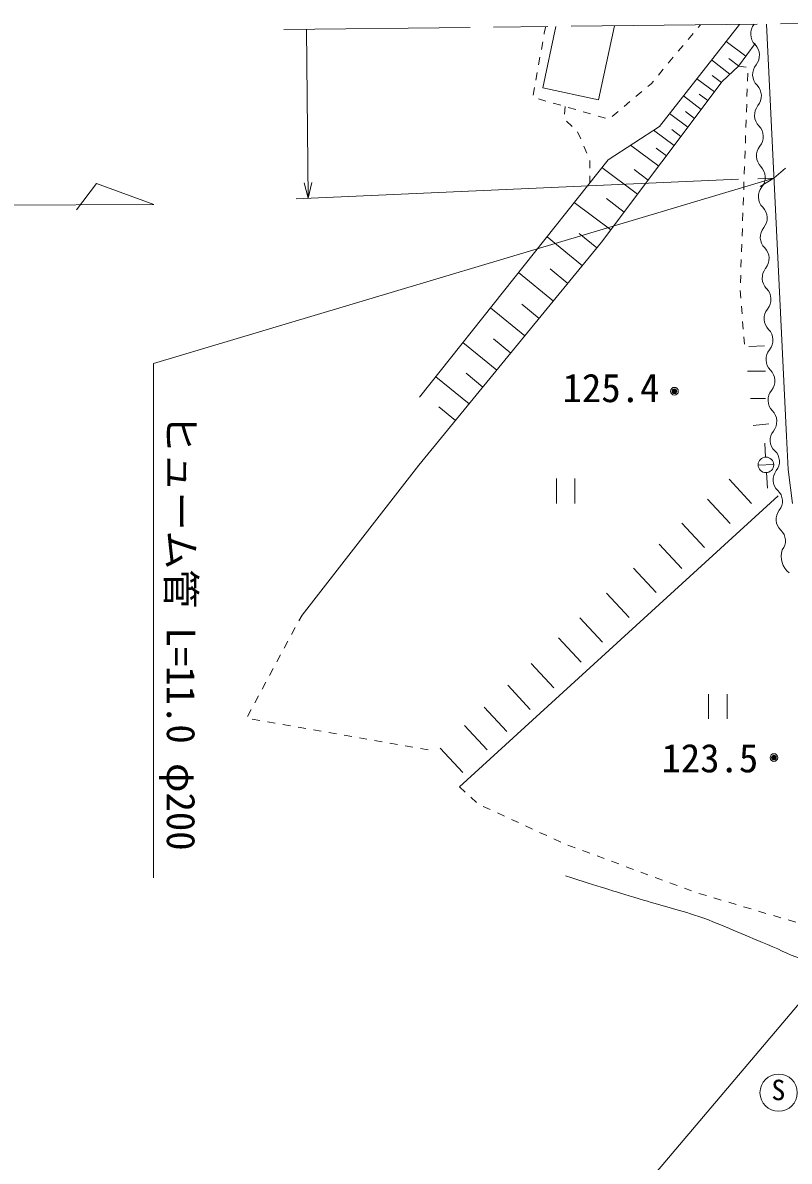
# Model space of a CAD drawing. Units: millimetres, scale not verified. Extents: x 40000 to 680000, y 20000 to 380000.
# Drawn here: x 188757 to 238148, y 270030 to 343342 of the extents above; entities that cross this region are included whole.
import ezdxf
from ezdxf.enums import TextEntityAlignment as Align

# ---------------------------------------------------------------- set-up
doc = ezdxf.new("R2010")
doc.units = ezdxf.units.MM
doc.header["$LTSCALE"] = 1000
doc.header["$PDMODE"] = 32
doc.header["$PDSIZE"] = 500
doc.linetypes.add('CHAIN', pattern=[18.5, 12, -1.5, 3.5, -1.5])
for name, color, linetype, lineweight in [('M-BGD', 7, 'Continuous', 13), ('M-BMK', 2, 'CHAIN', 13), ('M-BMK-SRVR', 3, 'Continuous', 13), ('M-STR-HTXT', 7, 'Continuous', 13)]:
    doc.layers.add(name, color=color, linetype=linetype, lineweight=lineweight)
doc.styles.add('ＭＳ ゴシック', font='')
doc.styles.get('ＭＳ ゴシック').set_extended_font_data('MS Gothic')

msp = doc.modelspace()

# ---------------------------------------------------------------- linework, layer by layer
at = {"layer": 'M-BGD'}
for p, q in [((222269, 339142), (223114, 343107)), ((226884, 343148), (225867, 338375)), ((234942, 343235), (229783, 336668)), ((232289, 343032), (232437, 343208)), ((236673, 343254), (237960, 316717)), ((222358, 342685), (222346, 342611)), ((222454, 343099), (222358, 342685)), ((231645, 342268), (231967, 342650)), ((222259, 342119), (222173, 341626)), ((231000, 341503), (231322, 341885)), ((235348, 341200), (234081, 342139)), ((234871, 340558), (235943, 342003)), ((222086, 341134), (222000, 340641)), ((230356, 340738), (230678, 341120)), ((234309, 340022), (233145, 340947)), ((234878, 340567), (234245, 341036)), ((229712, 339973), (230034, 340356)), ((233830, 339564), (234871, 340558)), ((234871, 340558), (235366, 340481)), ((221914, 340149), (221827, 339656)), ((226054, 329205), (233830, 339564)), ((229240, 339413), (229390, 339591)), ((233325, 338893), (232197, 339740)), ((233776, 339493), (233175, 339944)), ((235478, 340089), (235460, 339589)), ((221741, 339164), (221654, 338671)), ((225867, 338375), (222269, 339142)), ((228269, 338598), (228652, 338920)), ((229035, 339241), (229240, 339413)), ((232902, 338328), (232337, 338752)), ((235443, 339089), (235425, 338590)), ((221985, 338440), (222465, 338302)), ((222946, 338164), (223427, 338026)), ((227503, 337955), (227886, 338277)), ((232478, 337764), (231325, 338630)), ((235407, 338090), (235390, 337590)), ((223711, 337944), (223668, 337446)), ((223907, 337888), (224388, 337750)), ((224868, 337612), (225349, 337474)), ((225829, 337336), (226310, 337198)), ((226737, 337312), (227120, 337634)), ((231612, 336610), (230433, 337495)), ((232045, 337187), (231468, 337620)), ((223798, 337014), (224161, 336671)), ((229783, 336668), (226476, 334523)), ((235372, 337091), (235355, 336591)), ((224510, 336317), (224711, 335859)), ((230727, 335431), (229406, 336423)), ((231170, 336021), (230580, 336463)), ((235337, 336091), (235319, 335591)), ((224913, 335402), (225114, 334944)), ((229736, 334110), (227929, 335466)), ((230231, 334771), (229571, 335266)), ((235302, 335092), (235284, 334592)), ((226476, 334523), (214327, 319230)), ((225291, 334481), (225294, 333981)), ((228380, 332304), (226082, 334028)), ((229058, 333207), (228154, 333885)), ((235267, 334092), (235249, 333593)), ((237154, 333331), (237912, 333984)), ((225297, 333481), (225300, 333043)), ((235231, 333093), (235214, 332593)), ((226655, 330006), (224295, 331778)), ((227518, 331155), (226369, 332017)), ((235196, 332094), (235179, 331594)), ((235161, 331094), (235143, 330595)), ((235126, 330095), (235108, 329595)), ((214278, 314853), (226054, 329205)), ((224817, 327698), (222539, 329567)), ((225753, 328839), (224612, 329775)), ((235090, 329095), (235073, 328596)), ((235055, 328096), (235038, 327596)), ((222948, 325419), (220705, 327259)), ((223882, 326558), (222743, 327493)), ((235020, 327097), (235002, 326597)), ((234989, 326097), (235027, 325599)), ((221108, 323177), (218900, 324988)), ((222028, 324298), (220906, 325218)), ((235066, 325100), (235105, 324602)), ((235144, 324104), (235183, 323605)), ((219297, 320970), (217124, 322752)), ((220202, 322073), (219099, 322979)), ((235222, 323107), (235259, 322642)), ((235543, 322490), (236556, 322533)), ((217514, 318797), (215376, 320551)), ((218405, 319883), (217319, 320775)), ((235468, 320907), (236620, 320907)), ((235659, 319153), (236628, 319137)), ((216637, 317728), (215568, 318605)), ((235821, 317408), (236838, 317505)), ((237960, 316717), (238081, 314585)), ((236623, 315372), (236579, 316277)), ((206754, 305203), (214278, 314853)), ((237144, 314897), (236145, 314847)), ((238081, 314585), (238347, 312379)), ((223142, 313995), (223142, 312395)), ((224342, 312395), (224342, 313995)), ((234271, 313951), (235725, 312388)), ((236686, 314374), (236737, 313363)), ((237437, 312868), (216897, 294142)), ((232881, 312658), (234335, 311095)), ((231230, 311123), (232684, 309560)), ((229765, 309759), (231219, 308196)), ((228109, 308219), (229563, 306656)), ((226377, 306608), (227831, 305045)), ((206556, 304835), (206754, 305203)), ((224664, 305014), (226118, 303451)), ((206081, 303955), (206318, 304395)), ((205607, 303074), (205844, 303515)), ((223284, 303730), (224737, 302167)), ((205132, 302194), (205369, 302634)), ((221519, 302088), (222972, 300525)), ((204657, 301314), (204895, 301754)), ((204183, 300434), (204420, 300874)), ((220009, 300684), (221463, 299121)), ((203708, 299554), (203946, 299994)), ((232955, 300111), (232955, 298511)), ((234155, 298511), (234155, 300111)), ((218486, 299267), (219940, 297704)), ((203234, 298673), (203471, 299114)), ((204043, 298417), (203550, 298502)), ((205028, 298245), (204535, 298331)), ((206013, 298074), (205521, 298160)), ((206998, 297903), (206506, 297988)), ((207984, 297731), (207491, 297817)), ((217221, 298091), (218675, 296528)), ((208969, 297560), (208476, 297646)), ((209954, 297389), (209461, 297474)), ((210939, 297217), (210447, 297303)), ((211924, 297046), (211432, 297131)), ((212910, 296874), (212417, 296960)), ((213895, 296703), (213402, 296789)), ((214880, 296532), (214387, 296617)), ((215653, 296632), (217107, 295069)), ((216897, 294142), (217266, 293804)), ((217634, 293466), (218002, 293128)), ((218430, 292879), (218884, 292670)), ((219339, 292461), (219793, 292252)), ((220247, 292042), (220701, 291833)), ((221155, 291624), (221609, 291415)), ((222064, 291206), (222518, 290997)), ((222972, 290788), (223426, 290578)), ((223888, 290388), (224357, 290214)), ((224826, 290040), (225294, 289867)), ((225763, 289693), (226232, 289519)), ((226701, 289345), (227170, 289172)), ((227639, 288998), (228107, 288824)), ((228576, 288650), (229045, 288476)), ((229514, 288303), (229983, 288129)), ((230452, 287955), (230920, 287781)), ((231389, 287607), (231858, 287434)), ((232332, 287277), (232812, 287134)), ((233291, 286991), (233770, 286848)), ((234249, 286706), (234728, 286563)), ((235208, 286420), (235687, 286278)), ((236166, 286135), (236645, 285992)), ((237124, 285849), (237604, 285707)), ((238083, 285564), (238562, 285421))]:
    msp.add_line(p, q, dxfattribs=at)
for centre, radius in [((230750, 319614), 150), ((230750, 319614), 120), ((230750, 319614), 90), ((230750, 319614), 60), ((230750, 319614), 30), ((230750, 319614), 20), ((236645, 314872), 500), ((237160, 296025), 150), ((237160, 296025), 120), ((237160, 296025), 90), ((237160, 296025), 60), ((237160, 296025), 30), ((237160, 296025), 20), ((237462, 274443), 1200)]:
    msp.add_circle(centre, radius, dxfattribs=at)
for centre, radius, start, end in [((236649, 342625), 985, 140.95884, 224.45347), ((235243, 341246), 985, 320.95884, 44.45347), ((236773, 340006), 985, 140.95884, 224.45347), ((235367, 338627), 985, 320.95884, 44.45347), ((236897, 337386), 985, 140.95884, 224.45347), ((235491, 336007), 985, 320.95884, 44.45347), ((237020, 334767), 985, 140.95884, 224.45347), ((235615, 333388), 985, 320.95884, 44.45347), ((237144, 332148), 985, 140.95884, 224.45347), ((235739, 330768), 985, 320.95884, 44.45347), ((237268, 329528), 985, 140.95884, 224.45347), ((235862, 328149), 985, 320.95884, 44.45347), ((237392, 326909), 985, 140.95884, 224.45347), ((235986, 325530), 985, 320.95884, 44.45347), ((237516, 324289), 985, 140.95884, 224.45347), ((236110, 322910), 985, 320.95884, 44.45347), ((237639, 321670), 985, 140.95884, 224.45347), ((236234, 320291), 985, 320.95884, 44.45347), ((237763, 319050), 985, 140.95884, 224.45347), ((236358, 317671), 985, 320.95884, 44.45347), ((237862, 316465), 943, 141.60406, 226.99567), ((236575, 315086), 943, 321.60406, 46.99567), ((238053, 313914), 943, 141.60406, 226.99567), ((236767, 312534), 943, 321.60406, 46.99567), ((238245, 311363), 943, 141.60406, 226.99567), ((236959, 309983), 943, 321.60406, 46.99567), ((238957, 308967), 1331, 161.14291, 232.52852)]:
    msp.add_arc(centre, radius, start, end, dxfattribs=at)
msp.add_open_spline([(223733, 288403), (226034, 287679), (226620, 287493), (228476, 286931), (229975, 286477), (230837, 286290), (232320, 285786), (234084, 285187), (235004, 284672), (236736, 283987), (237723, 283596), (238230, 283214), (239271, 283005), (240593, 282741), (241358, 282698), (242706, 282678), (243656, 282665), (244212, 282596), (245134, 282827), (245947, 283030), (246351, 283328), (247057, 283780), (247821, 284269), (248109, 284741), (248882, 285218), (249618, 285671), (250037, 286127), (250901, 286122), (251881, 286116), (252366, 285609), (253163, 285040), (253963, 284468), (254287, 283993), (255053, 283376), (257151, 281684), (258272, 280638), (260576, 279238), (262226, 278236), (263239, 277825), (264992, 277015), (266121, 276493), (266716, 276007), (267948, 275828), (268812, 275703), (269211, 275705), (270182, 275812)], degree=3, knots=[0, 0, 0, 0, 1, 1, 1, 2, 2, 2, 3, 3, 3, 4, 4, 4, 5, 5, 5, 6, 6, 6, 7, 7, 7, 8, 8, 8, 9, 9, 9, 10, 10, 10, 11, 11, 11, 12, 12, 12, 13, 13, 13, 14, 14, 14, 15, 15, 15, 15], dxfattribs=at)
for p in [(230750, 319614), (237160, 296025)]:
    msp.add_point(p, dxfattribs=at)
at = {"layer": 'M-BMK'}
msp.add_line((205589, 342916), (271947, 343638), dxfattribs=at)
at = {"layer": 'M-BMK-SRVR'}
for p, q in [((193502, 332982), (192212, 331292)), ((197211, 331642), (193502, 332982)), ((167211, 331522), (197211, 331642))]:
    msp.add_line(p, q, dxfattribs=at)
at = {"layer": 'M-STR-HTXT'}
for p, q in [((207038, 342932), (207156, 332044)), ((237154, 333331), (197191, 321395)), ((234870, 333267), (206373, 332009)), ((207156, 332044), (206895, 333041)), ((207156, 332044), (207395, 333047)), ((237154, 333331), (236125, 333284)), ((237154, 333331), (236268, 332805)), ((197191, 321395), (197191, 288274)), ((246094, 288812), (228074, 267552))]:
    msp.add_line(p, q, dxfattribs=at)

# ---------------------------------------------------------------- texts
at = {"layer": 'M-BGD', "style": 'ＭＳ ゴシック'}
for s, p in [('125.4', (226662, 319828)), ('123.5', (233032, 295989))]:
    msp.add_text(s, height=1833, dxfattribs=at).set_placement(p, align=Align.MIDDLE_CENTER)
msp.add_text('S', height=1320, dxfattribs=at).set_placement((236998, 275280), align=Align.TOP_LEFT)
at = {"layer": 'M-STR-HTXT', "style": 'ＭＳ ゴシック'}
msp.add_text('ヒューム管 L=11.0 φ200', height=1833, rotation=270, dxfattribs=at).set_placement((197491, 304089), align=Align.BOTTOM_CENTER)

doc.saveas('drawing.dxf')
